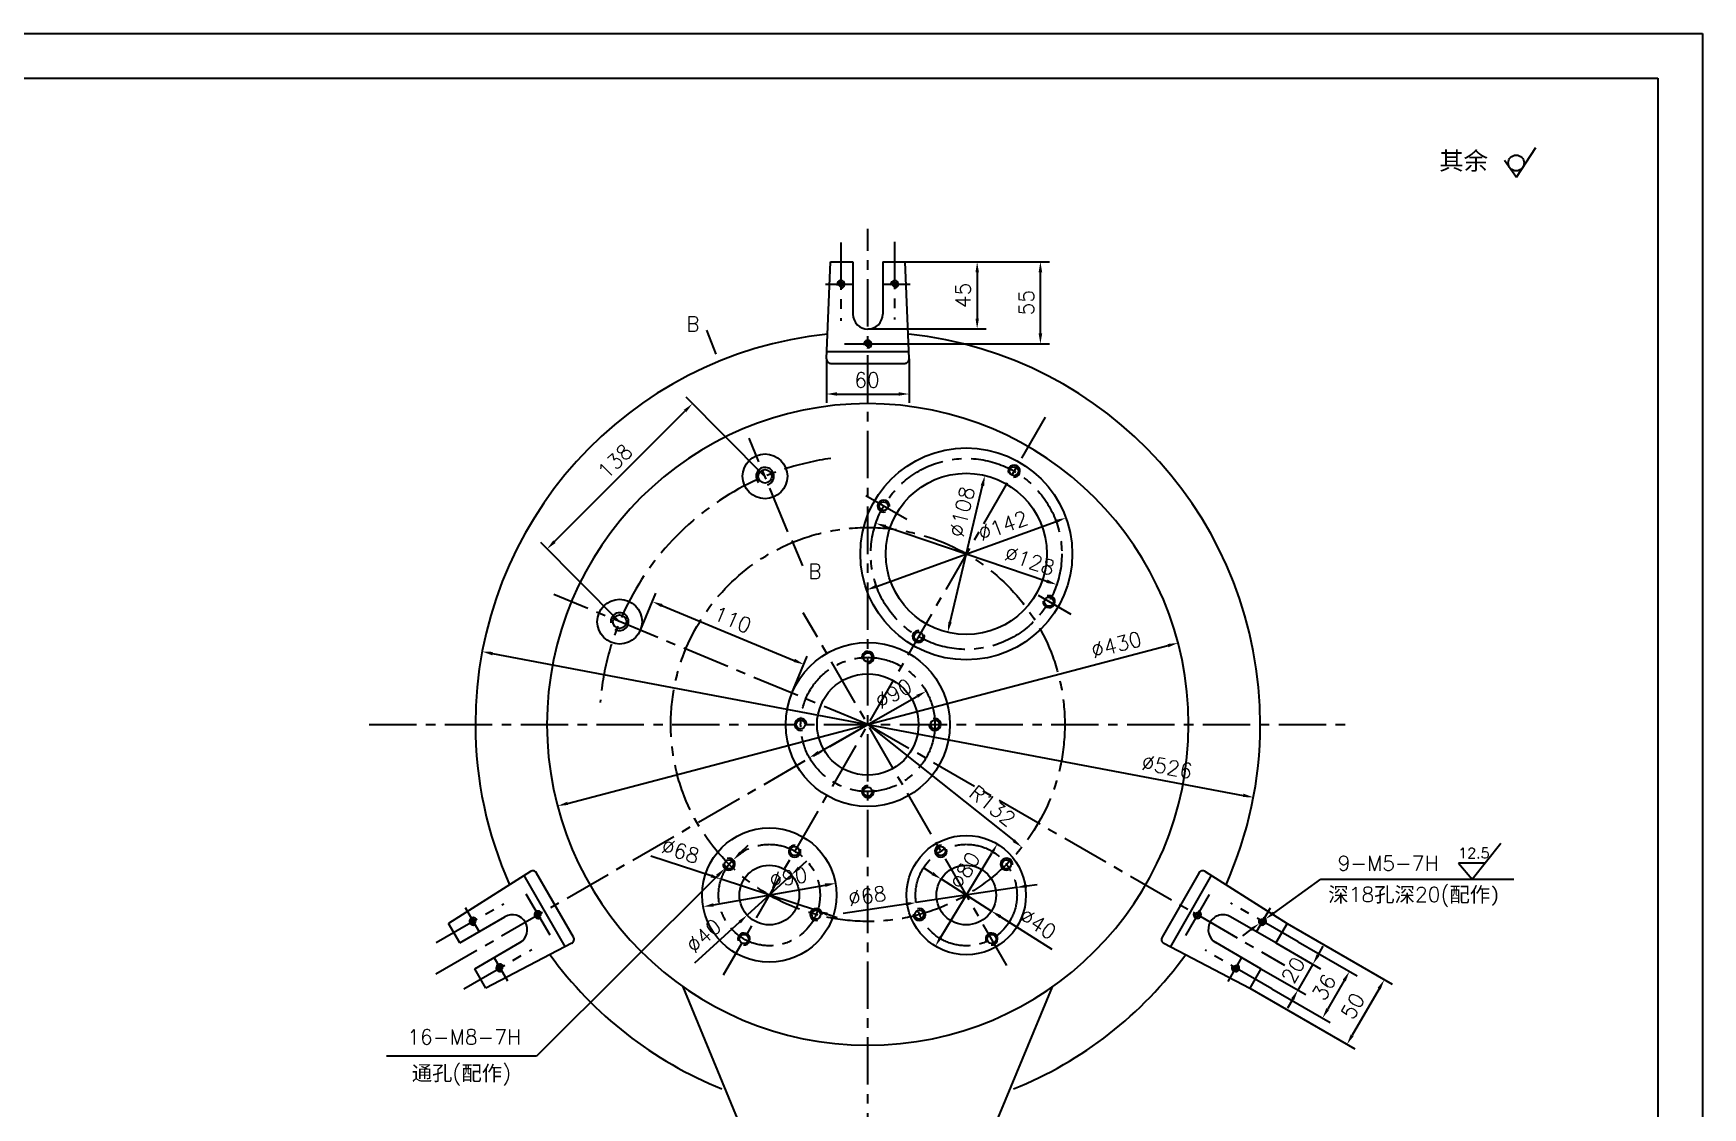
# Model space of a CAD drawing. Extents: x -1148 to 634, y -1374 to -114.
# Drawn here: x -484 to 634, y -834 to -114 of the extents above; entities that cross this region are included whole.
import ezdxf

# ---------------------------------------------------------------- set-up
doc = ezdxf.new("R2010")
doc.units = 0
doc.linetypes.add('CENTER', pattern=[50.8, 31.75, -6.35, 6.35, -6.35])
doc.layers.get('0').update_dxf_attribs({"linetype": 'CONTINUOUS'})
doc.layers.get('DEFPOINTS').update_dxf_attribs({"linetype": 'CONTINUOUS'})
doc.styles.add('DXF', font='txt.shx', dxfattribs={"height": 10})
doc.styles.get("Standard").update_dxf_attribs({"font": 'txt.shx', "height": 3.8})
doc.dimstyles.get("Standard").update_dxf_attribs({"dimscale": 5, "dimtxt": 4.5, "dimasz": 5.5, "dimexe": 4.25, "dimexo": 0.625, "dimgap": 2.2, "dimtad": 1, "dimdec": 4, "dimlfac": -1, "dimdsep": 46, "dimlunit": 6, "dimtxsty": 'Standard', "dimcen": 2.5, "dimclrd": 2, "dimclre": 2, "dimclrt": 2, "dimadec": 0, "dimazin": 0, "dimtfac": 1, "dimtdec": 4, "dimtmove": 0, "dimatfit": 3, "dimfxl": 1, "dimtolj": 1, "dimtzin": 0, "dimarcsym": 0})

# ---------------------------------------------------------------- blocks, each defined once
blk = doc.blocks.new('*D0')
at = {"color": 2, "linetype": 'ByBlock', "transparency": 16777216}
for p, q in [((99.8, -266.7), (154.1, -266.7)), ((148.1, -273.7), (148.1, -304.7)), ((74.8, -311.7), (154.1, -311.7))]:
    blk.add_line(p, q, dxfattribs=at)
for points in [[(147, -273.7), (149.3, -273.7), (148.1, -266.7)], [(147, -304.7), (149.3, -304.7), (148.1, -311.7)]]:
    blk.add_solid(points, dxfattribs=at)
at = {"layer": 'DEFPOINTS', "color": 0, "linetype": 'ByBlock', "transparency": 16777216}
for p in [(99.8, -266.7), (74.8, -311.7), (148.1, -311.7)]:
    blk.add_point(p, dxfattribs=at)
at = {"color": 2, "linetype": 'ByBlock', "transparency": 16777216, "insert": (138.7, -289.2), "char_height": 10, "attachment_point": 5, "rotation": 90, "style": 'DXF'}
blk.add_mtext('\\A1;45', dxfattribs=at)
blk = doc.blocks.new('*D4')
at = {"color": 2, "linetype": 'ByBlock', "transparency": 16777216}
for p, q in [((99.8, -266.7), (196.5, -266.7)), ((190.5, -314.7), (190.5, -273.7)), ((91.2, -321.7), (196.5, -321.7))]:
    blk.add_line(p, q, dxfattribs=at)
for points in [[(189.3, -273.7), (191.7, -273.7), (190.5, -266.7)], [(189.3, -314.7), (191.7, -314.7), (190.5, -321.7)]]:
    blk.add_solid(points, dxfattribs=at)
at = {"layer": 'DEFPOINTS', "color": 0, "linetype": 'ByBlock', "transparency": 16777216}
for p in [(99.8, -266.7), (190.5, -266.7), (91.2, -321.7)]:
    blk.add_point(p, dxfattribs=at)
at = {"color": 2, "linetype": 'ByBlock', "transparency": 16777216, "insert": (181.1, -294), "char_height": 10, "attachment_point": 5, "rotation": 90, "style": 'DXF'}
blk.add_mtext('\\A1;55', dxfattribs=at)
blk = doc.blocks.new('*D5')
at = {"color": 2, "linetype": 'ByBlock', "transparency": 16777216}
blk.add_line((-126.4, -629.6), (276, -523.9), dxfattribs=at)
for points in [[(275.7, -522.8), (276.3, -525), (282.8, -522.1)], [(-126.6, -628.5), (-126.1, -630.7), (-133.1, -631.4)]]:
    blk.add_solid(points, dxfattribs=at)
at = {"layer": 'DEFPOINTS', "color": 0, "linetype": 'ByBlock', "transparency": 16777216}
for p in [(282.8, -522.1), (-133.1, -631.4)]:
    blk.add_point(p, dxfattribs=at)
at = {"color": 2, "linetype": 'ByBlock', "transparency": 16777216, "insert": (241.4, -523.3), "char_height": 10, "attachment_point": 5, "rotation": 14.7147, "style": 'DXF'}
blk.add_mtext('\\A1;∅430', dxfattribs=at)
blk = doc.blocks.new('*D10')
at = {"color": 2, "linetype": 'ByBlock', "transparency": 16777216}
blk.add_line((-28.6, -697.7), (46.3, -684.5), dxfattribs=at)
for points in [[(46, -683.3), (46.5, -685.6), (53.1, -683.3)], [(-28.8, -696.5), (-28.4, -698.8), (-35.5, -698.9)]]:
    blk.add_solid(points, dxfattribs=at)
at = {"layer": 'DEFPOINTS', "color": 0, "linetype": 'ByBlock', "transparency": 16777216}
for p in [(53.1, -683.3), (-35.5, -698.9)]:
    blk.add_point(p, dxfattribs=at)
at = {"color": 2, "linetype": 'ByBlock', "transparency": 16777216, "insert": (21.6, -679.3), "char_height": 10, "attachment_point": 5, "rotation": 9.9831, "style": 'DXF'}
blk.add_mtext('\\A1;∅90', dxfattribs=at)
blk = doc.blocks.new('*D11')
at = {"color": 2, "linetype": 'ByBlock', "transparency": 16777216}
blk.add_line((123.7, -719.3), (158, -662.9), dxfattribs=at)
for points in [[(157, -662.3), (159, -663.5), (161.6, -656.9)], [(122.7, -718.7), (124.7, -719.9), (120.1, -725.3)]]:
    blk.add_solid(points, dxfattribs=at)
at = {"layer": 'DEFPOINTS', "color": 0, "linetype": 'ByBlock', "transparency": 16777216}
for p in [(161.6, -656.9), (120.1, -725.3)]:
    blk.add_point(p, dxfattribs=at)
at = {"color": 2, "linetype": 'ByBlock', "transparency": 16777216, "insert": (139.9, -674.6), "char_height": 10, "attachment_point": 5, "rotation": 58.7255, "style": 'DXF'}
blk.add_mtext('\\A1;∅80', dxfattribs=at)
blk = doc.blocks.new('*D12')
at = {"color": 2, "linetype": 'ByBlock', "transparency": 16777216}
blk.add_line((80.6, -484.2), (201, -440.7), dxfattribs=at)
for points in [[(200.6, -439.6), (201.4, -441.8), (207.6, -438.3)], [(80.2, -483.1), (81, -485.3), (74.1, -486.6)]]:
    blk.add_solid(points, dxfattribs=at)
at = {"layer": 'DEFPOINTS', "color": 0, "linetype": 'ByBlock', "transparency": 16777216}
for p in [(207.6, -438.3), (74.1, -486.6)]:
    blk.add_point(p, dxfattribs=at)
at = {"color": 2, "linetype": 'ByBlock', "transparency": 16777216, "insert": (165.4, -443.5), "char_height": 10, "attachment_point": 5, "rotation": 19.8804, "style": 'DXF'}
blk.add_mtext('\\A1;∅142', dxfattribs=at)
blk = doc.blocks.new('*D13')
at = {"color": 2, "linetype": 'ByBlock', "transparency": 16777216}
blk.add_line((86.8, -444.1), (194.8, -480.7), dxfattribs=at)
for points in [[(87.2, -443), (86.5, -445.2), (80.2, -441.9)], [(195.2, -479.6), (194.4, -481.9), (201.4, -483)]]:
    blk.add_solid(points, dxfattribs=at)
at = {"layer": 'DEFPOINTS', "color": 0, "linetype": 'ByBlock', "transparency": 16777216}
for p in [(80.2, -441.9), (201.4, -483)]:
    blk.add_point(p, dxfattribs=at)
at = {"color": 2, "linetype": 'ByBlock', "transparency": 16777216, "insert": (183.4, -467), "char_height": 10, "attachment_point": 5, "rotation": 341.2596, "style": 'DXF'}
blk.add_mtext('\\A1;∅128', dxfattribs=at)
blk = doc.blocks.new('*D14')
at = {"color": 2, "linetype": 'ByBlock', "transparency": 16777216}
blk.add_line((130, -508.2), (151.7, -416.7), dxfattribs=at)
for points in [[(150.5, -416.4), (152.8, -417), (153.3, -409.9)], [(128.8, -507.9), (131.1, -508.4), (128.4, -515)]]:
    blk.add_solid(points, dxfattribs=at)
at = {"layer": 'DEFPOINTS', "color": 0, "linetype": 'ByBlock', "transparency": 16777216}
for p in [(153.3, -409.9), (128.4, -515)]:
    blk.add_point(p, dxfattribs=at)
at = {"color": 2, "linetype": 'ByBlock', "transparency": 16777216, "insert": (137.9, -434.2), "char_height": 10, "attachment_point": 5, "rotation": 76.6563, "style": 'DXF'}
blk.add_mtext('\\A1;∅108', dxfattribs=at)
blk = doc.blocks.new('*D15')
at = {"color": 2, "linetype": 'ByBlock', "transparency": 16777216}
blk.add_line((41.8, -595.6), (107.8, -557.9), dxfattribs=at)
for points in [[(107.3, -556.9), (108.4, -558.9), (113.9, -554.5)], [(41.2, -594.5), (42.4, -596.6), (35.7, -599)]]:
    blk.add_solid(points, dxfattribs=at)
at = {"layer": 'DEFPOINTS', "color": 0, "linetype": 'ByBlock', "transparency": 16777216}
for p in [(113.9, -554.5), (35.7, -599)]:
    blk.add_point(p, dxfattribs=at)
at = {"color": 2, "linetype": 'ByBlock', "transparency": 16777216, "insert": (92.1, -556.1), "char_height": 10, "attachment_point": 5, "rotation": 29.6768, "style": 'DXF'}
blk.add_mtext('\\A1;∅90', dxfattribs=at)
blk = doc.blocks.new('*D16')
at = {"color": 2, "lineweight": -2, "transparency": 16777216}
for p, q in [((348.3, -723.1), (378.3, -740.4)), ((376.6, -731.4), (380.1, -725.3)), ((373.1, -737.4), (363.1, -754.7)), ((338.3, -740.4), (368.3, -757.7)), ((359.6, -760.8), (356.1, -766.9))]:
    blk.add_line(p, q, dxfattribs=at)
at = {"color": 2, "transparency": 16777216}
for points in [[(375.6, -730.8), (377.6, -731.9), (373.1, -737.4)], [(358.6, -760.2), (360.6, -761.4), (363.1, -754.7)]]:
    blk.add_solid(points, dxfattribs=at)
at = {"layer": 'DEFPOINTS', "color": 0, "transparency": 16777216}
for p in [(348.3, -723.1), (338.3, -740.4), (363.1, -754.7)]:
    blk.add_point(p, dxfattribs=at)
at = {"color": 2, "transparency": 16777216, "insert": (360, -741.4), "char_height": 10, "attachment_point": 5, "rotation": 60, "style": 'DXF'}
blk.add_mtext('\\A1;20', dxfattribs=at)
blk = doc.blocks.new('*D17')
at = {"color": 2, "lineweight": -2, "transparency": 16777216}
for p, q in [((363.3, -722.5), (402.8, -745.3)), ((394.1, -748.4), (383.1, -767.4)), ((345.7, -753.9), (384.8, -776.5))]:
    blk.add_line(p, q, dxfattribs=at)
at = {"color": 2, "transparency": 16777216}
for points in [[(393.1, -747.8), (395.1, -749), (397.6, -742.3)], [(382.1, -766.8), (384.1, -768), (379.6, -773.5)]]:
    blk.add_solid(points, dxfattribs=at)
at = {"layer": 'DEFPOINTS', "color": 0, "transparency": 16777216}
for p in [(363.3, -722.5), (345.7, -753.9), (379.6, -773.5)]:
    blk.add_point(p, dxfattribs=at)
at = {"color": 2, "transparency": 16777216, "insert": (380.7, -752.9), "char_height": 10, "attachment_point": 5, "rotation": 60, "style": 'DXF'}
blk.add_mtext('\\A1;36', dxfattribs=at)
blk = doc.blocks.new('*D18')
at = {"color": 2, "lineweight": -2, "transparency": 16777216}
for p, q in [((355.8, -710.1), (426.2, -750.8)), ((330.8, -753.4), (401.2, -794.1)), ((417.5, -753.8), (399.5, -785))]:
    blk.add_line(p, q, dxfattribs=at)
at = {"color": 2, "transparency": 16777216}
for points in [[(416.5, -753.2), (418.5, -754.4), (421, -747.8)], [(398.5, -784.4), (400.5, -785.6), (396, -791.1)]]:
    blk.add_solid(points, dxfattribs=at)
at = {"layer": 'DEFPOINTS', "color": 0, "transparency": 16777216}
for p in [(355.8, -710.1), (330.8, -753.4), (396, -791.1)]:
    blk.add_point(p, dxfattribs=at)
at = {"color": 2, "transparency": 16777216, "insert": (399.9, -765.5), "char_height": 10, "attachment_point": 5, "rotation": 60, "style": 'DXF'}
blk.add_mtext('\\A1;50', dxfattribs=at)
blk = doc.blocks.new('*D28')
at = {"color": 2, "linetype": 'ByBlock', "transparency": 16777216}
for p, q in [((-77.6, -513.6), (-67.3, -488.8)), ((-63.2, -497), (25.5, -533.8)), ((24, -555.7), (34.3, -530.9))]:
    blk.add_line(p, q, dxfattribs=at)
for points in [[(-62.7, -496), (-63.6, -498.1), (-69.6, -494.4)], [(26, -532.7), (25.1, -534.9), (32, -536.5)]]:
    blk.add_solid(points, dxfattribs=at)
at = {"layer": 'DEFPOINTS', "color": 0, "linetype": 'ByBlock', "transparency": 16777216}
for p in [(-77.6, -513.6), (32, -536.5), (24, -555.7)]:
    blk.add_point(p, dxfattribs=at)
at = {"color": 2, "linetype": 'ByBlock', "transparency": 16777216, "insert": (-15.8, -506.5), "char_height": 10, "attachment_point": 5, "rotation": 337.5, "style": 'DXF'}
blk.add_mtext('\\A1;110', dxfattribs=at)
blk = doc.blocks.new('*D29')
at = {"color": 2, "linetype": 'ByBlock', "transparency": 16777216}
for p, q in [((5.9, -410.5), (-47, -357.5)), ((-135.2, -454.2), (-47.7, -366.7)), ((-91.5, -507.9), (-144.4, -454.9))]:
    blk.add_line(p, q, dxfattribs=at)
for points in [[(-48.5, -365.9), (-46.9, -367.5), (-42.7, -361.8)], [(-136, -453.4), (-134.4, -455.1), (-140.2, -459.2)]]:
    blk.add_solid(points, dxfattribs=at)
at = {"layer": 'DEFPOINTS', "color": 0, "linetype": 'ByBlock', "transparency": 16777216}
for p in [(-42.7, -361.8), (5.9, -410.5), (-91.5, -507.9)]:
    blk.add_point(p, dxfattribs=at)
at = {"color": 2, "linetype": 'ByBlock', "transparency": 16777216, "insert": (-94.6, -400.4), "char_height": 10, "attachment_point": 5, "rotation": 45, "style": 'DXF'}
blk.add_mtext('\\A1;138', dxfattribs=at)
blk = doc.blocks.new('*D30')
at = {"color": 2, "linetype": 'ByBlock', "transparency": 16777216}
for p, q in [((47.1, -331.6), (47.1, -361.3)), ((102.6, -331.6), (102.6, -361.3)), ((54.1, -355.3), (95.6, -355.3))]:
    blk.add_line(p, q, dxfattribs=at)
for points in [[(54.1, -354.1), (54.1, -356.4), (47.1, -355.3)], [(95.6, -354.1), (95.6, -356.4), (102.6, -355.3)]]:
    blk.add_solid(points, dxfattribs=at)
at = {"layer": 'DEFPOINTS', "color": 0, "linetype": 'ByBlock', "transparency": 16777216}
for p in [(47.1, -331.6), (102.6, -331.6), (102.6, -355.3)]:
    blk.add_point(p, dxfattribs=at)
at = {"color": 2, "linetype": 'ByBlock', "transparency": 16777216, "insert": (74.3, -345.9), "char_height": 10, "attachment_point": 5, "style": 'DXF'}
blk.add_mtext('\\A1;60', dxfattribs=at)
blk = doc.blocks.new('*D31')
at = {"color": 2, "lineweight": -2, "transparency": 16777216}
blk.add_line((-176.7, -529.2), (326.4, -624.3), dxfattribs=at)
at = {"color": 2, "transparency": 16777216}
for points in [[(-176.5, -528.1), (-176.9, -530.4), (-183.6, -527.9)], [(326.6, -623.1), (326.2, -625.4), (333.3, -625.6)]]:
    blk.add_solid(points, dxfattribs=at)
at = {"layer": 'DEFPOINTS', "color": 0, "transparency": 16777216}
for p in [(-183.6, -527.9), (333.3, -625.6)]:
    blk.add_point(p, dxfattribs=at)
at = {"color": 2, "transparency": 16777216, "insert": (275.4, -605.1), "char_height": 10, "attachment_point": 5, "rotation": 349.3034, "style": 'DXF'}
blk.add_mtext('\\A1;∅526', dxfattribs=at)
blk = doc.blocks.new('*D32')
at = {"color": 2, "lineweight": -2, "transparency": 16777216}
blk.add_line((74.8, -576.7), (172.6, -654.6), dxfattribs=at)
at = {"color": 2, "transparency": 16777216}
blk.add_solid([(173.3, -653.7), (171.9, -655.5), (178.1, -659)], dxfattribs=at)
at = {"layer": 'DEFPOINTS', "color": 0, "transparency": 16777216}
for p in [(74.8, -576.7), (178.1, -659)]:
    blk.add_point(p, dxfattribs=at)
at = {"color": 2, "transparency": 16777216, "insert": (158.3, -631.2), "char_height": 10, "attachment_point": 5, "rotation": 321.4628, "style": 'DXF'}
blk.add_mtext('\\A1;R132', dxfattribs=at)
blk = doc.blocks.new('*D42')
at = {"color": 2, "lineweight": -2, "transparency": 16777216}
for p, q in [((28.8, -672.9), (34, -668.2)), ((23.6, -677.6), (-6, -704.5)), ((-11.1, -709.3), (-41.3, -736.7))]:
    blk.add_line(p, q, dxfattribs=at)
at = {"color": 2, "transparency": 16777216}
for points in [[(28, -672), (29.6, -673.7), (23.6, -677.6)], [(-11.9, -708.4), (-10.3, -710.1), (-6, -704.5)]]:
    blk.add_solid(points, dxfattribs=at)
at = {"layer": 'DEFPOINTS', "color": 0, "transparency": 16777216}
for p in [(23.6, -677.6), (-6, -704.5)]:
    blk.add_point(p, dxfattribs=at)
at = {"color": 2, "transparency": 16777216, "insert": (-35.1, -718.4), "char_height": 10, "attachment_point": 5, "rotation": 42.3411, "style": 'DXF'}
blk.add_mtext('\\A1;∅40', dxfattribs=at)
blk = doc.blocks.new('*D43')
at = {"color": 2, "lineweight": -2, "transparency": 16777216}
for p, q in [((174.4, -686), (107.2, -696.1)), ((181.4, -684.9), (188.3, -683.9)), ((100.3, -697.2), (58.3, -703.5))]:
    blk.add_line(p, q, dxfattribs=at)
at = {"color": 2, "transparency": 16777216}
for points in [[(181.2, -683.8), (181.5, -686.1), (174.4, -686)], [(100.1, -696), (100.5, -698.3), (107.2, -696.1)]]:
    blk.add_solid(points, dxfattribs=at)
at = {"layer": 'DEFPOINTS', "color": 0, "transparency": 16777216}
for p in [(174.4, -686), (107.2, -696.1)]:
    blk.add_point(p, dxfattribs=at)
at = {"color": 2, "transparency": 16777216, "insert": (74.4, -691.6), "char_height": 10, "attachment_point": 5, "rotation": 8.5903, "style": 'DXF'}
blk.add_mtext('\\A1;∅68', dxfattribs=at)
blk = doc.blocks.new('*D44')
at = {"color": 2, "lineweight": -2, "transparency": 16777216}
for p, q in [((-30.1, -678.2), (-70.5, -665)), ((41.1, -701.7), (-23.5, -680.4)), ((47.8, -703.9), (54.4, -706.1))]:
    blk.add_line(p, q, dxfattribs=at)
at = {"color": 2, "transparency": 16777216}
for points in [[(-29.8, -677.1), (-30.5, -679.3), (-23.5, -680.4)], [(48.1, -702.8), (47.4, -705), (41.1, -701.7)]]:
    blk.add_solid(points, dxfattribs=at)
at = {"layer": 'DEFPOINTS', "color": 0, "transparency": 16777216}
for p in [(-23.5, -680.4), (41.1, -701.7)]:
    blk.add_point(p, dxfattribs=at)
at = {"color": 2, "transparency": 16777216, "insert": (-50.7, -661.6), "char_height": 10, "attachment_point": 5, "rotation": 341.7735, "style": 'DXF'}
blk.add_mtext('\\A1;∅68', dxfattribs=at)
blk = doc.blocks.new('*D45')
at = {"color": 2, "lineweight": -2, "transparency": 16777216}
for p, q in [((118, -676.6), (112.1, -672.8)), ((123.9, -680.3), (157.7, -701.8)), ((163.6, -705.5), (198.1, -727.4))]:
    blk.add_line(p, q, dxfattribs=at)
at = {"color": 2, "transparency": 16777216}
for points in [[(118.7, -675.6), (117.4, -677.6), (123.9, -680.3)], [(164.2, -704.5), (163, -706.5), (157.7, -701.8)]]:
    blk.add_solid(points, dxfattribs=at)
at = {"layer": 'DEFPOINTS', "color": 0, "transparency": 16777216}
for p in [(123.9, -680.3), (157.7, -701.8)]:
    blk.add_point(p, dxfattribs=at)
at = {"color": 2, "transparency": 16777216, "insert": (188.8, -710.4), "char_height": 10, "attachment_point": 5, "rotation": 327.6023, "style": 'DXF'}
blk.add_mtext('\\A1;∅40', dxfattribs=at)

msp = doc.modelspace()

# ---------------------------------------------------------------- linework, layer by layer
at = {"color": 2}
for p, q in [((-1147.68865, -113.60726), (634.31135, -113.60726)), ((634.31135, -113.60726), (634.31135, -1373.60726)), ((347.00332, -703.09464), (378.52213, -680.30491)), ((331.60647, -714.22734), (325.93395, -718.32887)), ((337.279, -710.12582), (341.3308, -707.19616))]:
    msp.add_line(p, q, dxfattribs=at)
at = {"color": 4}
for p, q in [((-1072.68865, -143.60726), (604.31135, -143.60726)), ((604.31135, -143.60726), (604.31135, -1343.60726)), ((47.08352, -331.62267), (49.8274, -266.74945)), ((49.8274, -266.74945), (64.8274, -266.74945)), ((64.8274, -266.74945), (64.8274, -301.74945)), ((84.8274, -266.74945), (84.8274, -301.74945)), ((84.8274, -266.74945), (99.8274, -266.74945)), ((102.57128, -331.62267), (99.8274, -266.74945)), ((-26.7055, -328.50446), (-33.10659, -312.46465)), ((46.94369, -326.74945), (102.71112, -326.74945)), ((50.08084, -334.74945), (99.57396, -334.74945)), ((23.89679, -453.3975), (30.96389, -470.4372)), ((-151.33055, -675.28593), (-206.14047, -710.09881)), ((-127.73709, -725.89745), (-155.62081, -677.60144)), ((-122.37747, -719.1806), (-147.12403, -676.3183)), ((296.77883, -676.3183), (272.03227, -719.1806)), ((305.27561, -677.60144), (277.3919, -725.89745)), ((300.98536, -675.28593), (355.79528, -710.09881)), ((-198.64047, -723.08919), (-206.14047, -710.09881)), ((-198.64047, -723.08919), (-168.32958, -705.58919)), ((-154.66933, -709.24945), (-154.66933, -709.24945)), ((348.29528, -723.08919), (317.98439, -705.58919)), ((355.79528, -710.09881), (348.29528, -723.08919)), ((-188.64047, -740.4097), (-158.32958, -722.9097)), ((-123.58667, -723.33974), (-181.14047, -753.40008)), ((273.24148, -723.33974), (330.79528, -753.40008)), ((338.29528, -740.4097), (307.98439, -722.9097)), ((-181.14047, -753.40008), (-188.64047, -740.4097)), ((338.29528, -740.4097), (330.79528, -753.40008)), ((28.63343, -939.88362), (-48.97072, -752.53063)), ((121.02138, -939.88362), (198.62553, -752.53063))]:
    msp.add_line(p, q, dxfattribs=at)
for p, q in [((509.49559, -209.9893), (522.52171, -190.07972)), ((501.50423, -198.62077), (509.49559, -209.9893)), ((46.54841, -281.74945), (64.8274, -281.74945)), ((84.8274, -281.74945), (103.29928, -281.74945)), ((74.8274, -311.74945), (74.8274, -311.74945)), ((479.89575, -680.38853), (499.10828, -656.35234)), ((488.80115, -669.65191), (470.74025, -669.65191)), ((470.74025, -669.65191), (479.89575, -680.38853)), ((378.52213, -680.30491), (507.87354, -680.30491)), ((344.44439, -699.75912), (335.3049, -715.58919)), ((304.32413, -709.24945), (304.32413, -709.24945)), ((-166.5106, -748.73978), (-175.65009, -732.9097)), ((325.3049, -732.9097), (316.06896, -748.90682)), ((-147.14944, -799.03563), (-247.73837, -799.03563))]:
    msp.add_line(p, q)
at = {"linetype": 'CENTER'}
for p, q in [((74.8274, -1021.32884), (74.8274, -244.57191)), ((56.8274, -253.68043), (56.8274, -306.32187)), ((92.8274, -253.20187), (92.8274, -305.36475)), ((59.11308, -321.74945), (91.1982, -321.74945)), ((193.72967, -370.80467), (-22.15539, -744.72857)), ((21.3398, -447.61894), (-4.68676, -384.78529)), ((100.97723, -439.42659), (71.42252, -422.36317)), ((74.8274, -576.74945), (-135.64626, -489.5684)), ((211.18381, -503.05439), (189.17419, -490.34713)), ((168.07153, -738.25302), (31.62354, -501.91817)), ((-259.40294, -576.74945), (397.28365, -576.74945)), ((-214.62457, -743.86462), (74.8274, -576.74945)), ((74.8274, -576.74945), (74.79703, -576.67612)), ((74.8274, -576.74945), (354.0827, -737.97757)), ((-138.15192, -717.85845), (-154.19448, -690.07192)), ((303.52104, -690.64045), (287.47848, -718.42698)), ((-214.37302, -722.93478), (-169.19864, -696.85334)), ((-185.65009, -715.58919), (-194.88603, -699.59208)), ((363.2936, -722.51088), (318.02455, -696.37478)), ((-195.95858, -753.87242), (-150.36975, -727.55169)), ((345.70805, -753.92707), (300.85344, -728.03025))]:
    msp.add_line(p, q, dxfattribs=at)
at = {"color": 2, "linetype": 'ByBlock'}
for p, q in [((-10.39426, -662.64649), (-5.43789, -657.70338)), ((-15.35064, -667.5896), (-21.01507, -673.23887)), ((-25.97145, -678.18198), (-147.14944, -799.03563))]:
    msp.add_line(p, q, dxfattribs=at)
msp.add_circle((509.33622, -200.44926), 5.30122)
at = {"color": 4}
for centre, radius in [((56.8274, -281.74945), 1.5), ((92.8274, -281.74945), 1.5), ((74.8274, -321.74945), 1.5), ((140.8274, -462.43409), 71), ((5.94438, -410.45113), 15), ((5.94438, -410.45113), 4.5), ((140.8274, -462.43409), 54), ((172.8274, -407.00847), 3), ((85.40178, -430.43409), 3), ((196.25303, -494.43409), 3), ((-91.47091, -507.86643), 15), ((-91.47091, -507.86643), 4.5), ((74.8274, -576.74945), 55), ((108.8274, -517.85972), 3), ((74.8274, -531.74945), 3), ((74.8274, -576.74945), 34), ((29.8274, -576.74945), 3), ((119.8274, -576.74945), 3), ((74.8274, -621.74945), 3), ((8.8274, -691.0648), 45), ((25.8274, -661.61994), 3), ((140.8274, -691.0648), 40), ((123.8274, -661.61994), 3), ((-18.18286, -670.41423), 3), ((8.8274, -691.0648), 20), ((140.8274, -691.0648), 20), ((167.83766, -670.41423), 3), ((-146.00908, -704.24945), 1.5), ((40.21645, -704.13109), 3), ((109.43836, -704.13109), 3), ((295.66388, -704.24945), 1.5), ((-189.65009, -708.66099), 1.5), ((339.3049, -708.66099), 1.5), ((-8.1726, -720.50966), 3), ((157.8274, -720.50966), 3), ((-171.65009, -739.8379), 1.5), ((321.3049, -739.8379), 1.5)]:
    msp.add_circle(centre, radius, dxfattribs=at)
at = {"linetype": 'CENTER'}
for centre, radius in [((140.8274, -462.43409), 64), ((74.8274, -576.74945), 132), ((74.8274, -576.74945), 45), ((8.8274, -691.0648), 34), ((140.8274, -691.0648), 34)]:
    msp.add_circle(centre, radius, dxfattribs=at)
for centre, radius, start, end in [((56.8274, -281.74945), 2.5, 257.43368205, 197.00139043), ((92.8274, -281.74945), 2.5, 258.83755128, 192.77735285), ((74.8274, -321.74945), 2.5, 257.43368205, 197.00139043), ((5.94438, -410.45113), 6, 286.86185375, 222.21754914), ((172.8274, -407.00847), 4, 265.81205821, 197.91523916), ((85.40178, -430.43409), 4, 355.81205821, 287.91523916), ((196.25303, -494.43409), 4, 175.81205821, 107.91523916), ((-91.47091, -507.86643), 6, 238.40962919, 187.05424833), ((108.8274, -517.85972), 4, 85.81205821, 17.91523916), ((74.8274, -531.74945), 4, 265.81205821, 197.91523916), ((29.8274, -576.74945), 4, 355.81205821, 287.91523916), ((119.8274, -576.74945), 4, 175.81205821, 107.91523916), ((74.8274, -621.74945), 4, 85.81205821, 17.91523916), ((25.8274, -661.61994), 4, 85.81205821, 17.91523916), ((123.8274, -661.61994), 4, 85.81205821, 17.91523916), ((-18.18286, -670.41423), 4, 175.81205821, 107.91523916), ((167.83766, -670.41423), 4, 355.81205821, 287.91523916), ((-146.00908, -704.24945), 2.5, 17.43368205, 317.00139043), ((40.21645, -704.13109), 4, 355.81205821, 287.91523916), ((109.43836, -704.13109), 4, 175.81205821, 107.91523916), ((295.66388, -704.24945), 2.5, 137.43368205, 77.00139043), ((-189.65009, -708.66099), 2.5, 18.83755128, 312.77735285), ((339.3049, -708.66099), 2.5, 137.43368205, 77.00139043), ((-8.1726, -720.50966), 4, 265.81205821, 197.91523916), ((157.8274, -720.50966), 4, 265.81205821, 197.91523916), ((-171.65009, -739.8379), 2.5, 17.43368205, 317.00139043), ((321.3049, -739.8379), 2.5, 138.83755128, 72.77735285)]:
    msp.add_arc(centre, radius, start, end)
at = {"color": 4}
for centre, radius, start, end in [((74.8274, -301.74945), 10, 180, 270), ((74.8274, -301.74945), 10, 270, 0), ((74.8274, -576.74945), 263, 95.90272828, 180), ((74.8274, -576.74945), 263, 0, 84.00052418), ((50.08084, -331.74945), 3, 177.5780581, 270), ((99.57396, -331.74945), 3, 270, 2.4219419), ((74.8274, -576.74945), 215, 90, 180), ((74.8274, -576.74945), 215, 0, 90), ((74.8274, -576.74945), 263, 180, 204.09727172), ((74.8274, -576.74945), 215, 180, 0), ((74.8274, -576.74945), 263, 335.90272828, 0), ((-149.7221, -677.8183), 3, 30, 122.4219419), ((299.37691, -677.8183), 3, 57.5780581, 150), ((-163.32958, -714.24945), 10, 30, 120), ((312.98439, -714.24945), 10, 60, 150), ((-163.32958, -714.24945), 10, 300, 30), ((312.98439, -714.24945), 10, 150, 240), ((-124.97554, -720.6806), 3, 297.5780581, 30), ((274.63035, -720.6806), 3, 150, 242.4219419), ((74.8274, -576.74945), 263, 215.90272828, 248.18302358), ((74.8274, -576.74945), 263, 291.81697642, 324.09727172)]:
    msp.add_arc(centre, radius, start, end, dxfattribs=at)
at = {"linetype": 'CENTER'}
msp.add_arc((74.8274, -576.74945), 180, 97.93025409, 175.33379943, dxfattribs=at)
at = {"color": 2, "linetype": 'ByBlock'}
for points in [[(-11.21812, -661.82043), (-9.57041, -663.47255), (-15.35064, -667.5896)], [(-26.7953, -677.35591), (-25.1476, -679.00804), (-21.01507, -673.23887)]]:
    msp.add_solid(points, dxfattribs=at)
at = {"color": 2}
for points in [[(346.31973, -702.14922), (347.68691, -704.04006), (341.3308, -707.19616)], [(330.92289, -713.28192), (332.29006, -715.17276), (337.279, -710.12582)]]:
    msp.add_solid(points, dxfattribs=at)
at = {"layer": 'DEFPOINTS', "color": 0, "linetype": 'ByBlock'}
for p in [(-15.35064, -667.5896), (-21.01507, -673.23887), (336.89227, -709.31615), (341.71752, -708.00583)]:
    msp.add_point(p, dxfattribs=at)

# ---------------------------------------------------------------- texts
at = {"color": 2, "linetype": 'ByBlock', "attachment_point": 5, "style": 'DXF'}
for s, insert, char_height in [('\\f宋体|b0|i0|c134|p2;其余', (474.14579, -199.67977), 12), ('B', (-42.42606, -308.37859), 10), ('B', (39.32483, -474.11296), 10), ('12.5', (481.05554, -662.93611), 7), ('9-M5-7H', (423.48762, -669.73892), 10), ('\\f宋体|b0|i0|c134|p2;深\\Ftxt.shx;18\\f宋体|b0|i0|c134|p2;孔深\\Ftxt.shx;20(\\f宋体|b0|i0|c134|p2;配作)', (441.09286, -692.3781), 10), ('16-M8-7H', (-195.69098, -786.164), 10), ('\\f宋体|b0|i0|c134|p2;通孔\\Ftxt.shx;(\\f宋体|b0|i0|c134|p2;配作\\Ftxt.shx;)', (-197.5426, -812.07177), 10)]:
    msp.add_mtext(s, dxfattribs=dict(at, insert=insert, char_height=char_height))

# ---------------------------------------------------------------- dimensions: what is measured, and where the dimension line sits
for base, p1, p2, angle, picture, middle, dimtype in [((148.14641, -311.74945), (99.8274, -266.74945), (74.8274, -311.74945), 90, '*D0', (148.14641, -289.24945), 160), ((190.49205, -266.74945), (91.1982, -321.74945), (99.8274, -266.74945), 90, '*D4', (190.49205, -294.03383), 160), ((31.98642, -536.4548), (-77.61272, -513.60668), (24.01403, -555.70186), 337.5, '*D28', (-19.40869, -515.16625), 161), ((396.01574, -791.05514), (355.79528, -710.09881), (330.79528, -753.40008), 60, '*D18', (408.05241, -770.20701), 160), ((363.11281, -754.73811), (348.29528, -723.08919), (338.29528, -740.4097), 60, '*D16', (368.11281, -746.07786), 160), ((379.5988, -773.49391), (363.2936, -722.51088), (345.70805, -753.92707), 60, '*D17', (388.79219, -757.57051), 160)]:
    dim = msp.add_linear_dim(base=base, p1=p1, p2=p2, angle=angle, dimstyle='Standard', override={"dimscale": 2, "dimtxt": 6.5, "dimasz": 3.5, "dimexe": 3, "dimexo": 0, "dimlunit": 2, "dimtxsty": 'DXF', "dimtfac": 5, "dimatfit": 1, "dimtzin": 8})
    dim.commit()
    dim.dimension.update_dxf_attribs({"geometry": picture, "text_midpoint": middle, "dimtype": dimtype})
dim = msp.add_linear_dim(base=(102.57128, -355.27857), p1=(47.08352, -331.62267), p2=(102.57128, -331.62267), text='60', dimstyle='Standard', override={"dimscale": 2, "dimtxt": 6.5, "dimasz": 3.5, "dimexe": 3, "dimexo": 0, "dimlunit": 2, "dimtxsty": 'DXF', "dimtfac": 5, "dimatfit": 1, "dimtzin": 8})
dim.commit()
dim.dimension.update_dxf_attribs({"geometry": '*D30', "text_midpoint": (74.32362, -355.27857), "dimtype": 160})
dim = msp.add_linear_dim(base=(-42.74423, -361.76252), p1=(-91.47091, -507.86643), p2=(5.94438, -410.45113), angle=45, text='138', dimstyle='Standard', override={"dimscale": 2, "dimtxt": 6.5, "dimasz": 3.5, "dimexe": 3, "dimexo": 0, "dimlunit": 2, "dimtxsty": 'DXF', "dimtfac": 5, "dimatfit": 1, "dimtzin": 8})
dim.commit()
dim.dimension.update_dxf_attribs({"geometry": '*D29', "text_midpoint": (-87.99796, -407.01625), "dimtype": 161})
for p1, p2, picture, middle in [((128.36463, -514.97626), (153.29017, -409.89193), '*D14', (147.00494, -436.39004)), ((74.05866, -486.57815), (207.59614, -438.29004), '*D12', (168.63804, -452.37757)), ((80.22043, -441.8721), (201.43437, -482.99608), '*D13', (180.38302, -475.85404)), ((-133.12112, -631.36093), (282.77592, -522.13796), '*D5', (243.7493, -532.38714)), ((-183.60269, -527.93464), (333.2575, -625.56426), '*D31', (273.69689, -614.31386)), ((35.72997, -599.02928), (113.92483, -554.46962), '*D15', (96.78635, -564.23605)), ((41.12154, -701.6991), (-23.46674, -680.4305), '*D44', (-53.60794, -670.50515)), ((120.06188, -725.25242), (161.59293, -656.87719), '*D11', (147.88768, -679.44101)), ((23.61036, -677.59394), (-5.95556, -704.53566), '*D42', (-28.79523, -725.34815)), ((-35.49125, -698.86592), (53.14605, -683.26368), '*D10', (23.27772, -688.52121)), ((123.94042, -680.34894), (157.71439, -701.78066), '*D45', (183.80478, -718.33667)), ((174.44598, -685.98632), (107.20882, -696.14328), '*D43', (75.83148, -700.8832))]:
    dim = msp.add_diameter_dim_2p(p1=p1, p2=p2, dimstyle='Standard', override={"dimscale": 2, "dimtxt": 6.5, "dimasz": 3.5, "dimexe": 3, "dimexo": 0, "dimlunit": 2, "dimtxsty": 'DXF', "dimtfac": 5, "dimatfit": 1, "dimtzin": 8})
    dim.commit()
    dim.dimension.update_dxf_attribs({"geometry": picture, "text_midpoint": middle, "dimtype": 163})
dim = msp.add_radius_dim(center=(74.8274, -576.74945), mpoint=(178.07831, -658.98843), dimstyle='Standard', override={"dimscale": 2, "dimtxt": 6.5, "dimasz": 3.5, "dimexe": 3, "dimexo": 0, "dimlunit": 2, "dimtxsty": 'DXF', "dimtfac": 5, "dimatfit": 1, "dimtzin": 8})
dim.commit()
dim.dimension.update_dxf_attribs({"geometry": '*D32', "text_midpoint": (152.41993, -638.55162), "dimtype": 164})

doc.saveas('drawing.dxf')
